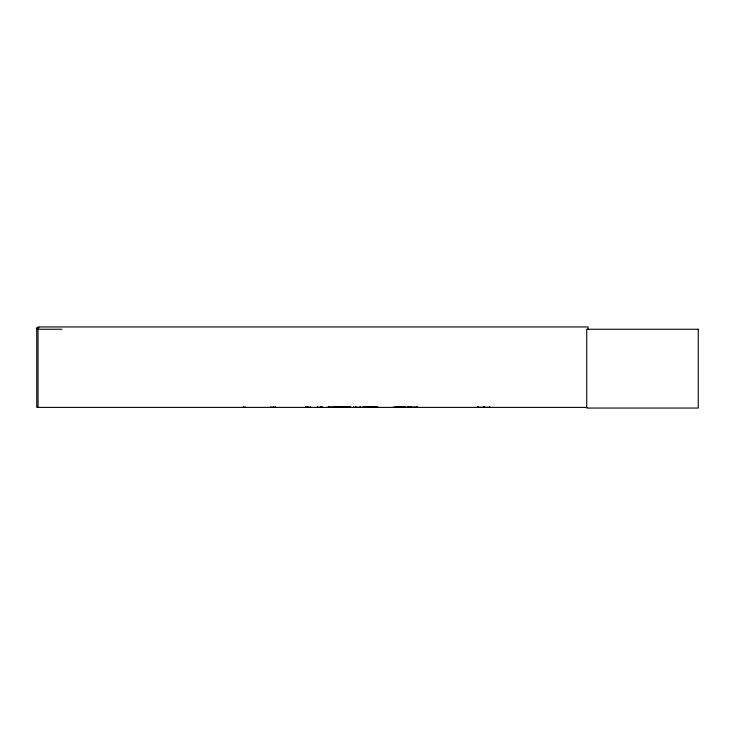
<?xml version="1.0" encoding="UTF-8"?>
<svg xmlns="http://www.w3.org/2000/svg" width="735" height="735" viewBox="0 0 735 735"><rect width="100%" height="100%" fill="white"/><g stroke="black" fill="none" stroke-linecap="round" stroke-linejoin="round"><path stroke-width="1.1" d="M393.859 407.291L417.315 407.309L417.315 406.74M350.356 407.309L350.43 406.795M322.16 407.309L322.233 406.795L322.307 407.392M243.055 407.365L243.561 406.795L243.717 407.392M273.833 407.291L273.852 406.795L274.017 407.392M347.774 407.291L347.802 406.795M343.236 407.309L343.208 406.574M343.594 407.309L343.668 406.795M316.932 407.309L322.233 407.227M335.794 407.309L335.867 406.795M273.411 407.309L273.769 407.309M39.047 327.773L36.75 327.773L36.75 407.392L586.879 407.392M36.75 329.252L61.96 329.252M334.6 406.878L349.318 406.878M362.915 406.878L377.634 406.878M334.572 407.089L349.346 407.071M362.888 407.089L377.661 407.089M307.643 407.328L307.166 407.309M350.43 407.227L328.426 407.309M360.729 407.365L353.563 407.309M362.906 407.346L377.652 407.346M402.128 406.574L402.357 407.392M337.944 407.328L337.962 406.74M346.883 407.309L346.81 406.795M333.249 407.309L333.175 406.795M360.325 407.309L360.26 406.795M409.533 407.291L409.478 406.74M398.737 407.309L398.701 406.795M402.265 407.328L402.348 406.74M337.411 407.291L337.301 406.74M588.028 329.252L588.028 326.946L38.045 326.946L38.045 407.392M489.822 406.74L489.822 407.392L477.713 407.309L477.713 406.74M489.538 406.74L489.538 407.392M484.117 406.574L484.117 407.392M483.832 406.574L483.832 407.392M483.713 406.574L483.713 407.392M483.419 406.574L483.419 407.392M478.007 406.74L478.007 407.392M417.186 406.74L417.186 407.392M416.139 406.74L416.139 407.392M414.173 406.74L414.173 407.392M411.609 406.574L411.609 407.392M411.481 406.574L411.481 407.392M411.242 406.74L411.242 407.392M411.196 406.574L411.196 407.392M411.076 406.574L411.076 407.392M410.433 406.574L410.433 407.392M410.029 406.574L410.029 407.392M409.891 406.574L409.891 407.392M408.467 406.574L408.467 407.392M408.054 406.574L408.054 407.392M407.833 406.74L407.833 407.392M407.603 406.74L407.603 407.392M405.49 406.74L405.49 407.392M405.371 406.74L405.371 407.392M404.719 406.74L404.719 407.392M404.323 406.74L404.323 407.392M403.772 406.574L403.772 407.392M403.359 406.574L403.359 407.392M401.898 406.574L401.898 407.392L401.788 406.795M401.723 406.574L401.723 407.392M401.485 406.574L401.485 407.392L401.328 406.74M401.255 406.74L401.255 407.392M400.345 406.574L400.354 407.392M399.978 406.574L400.024 407.392M399.647 406.574L399.647 407.392M398.673 406.74L398.673 407.392M397.653 406.74L397.653 407.392M396.018 406.74L396.018 407.392M395.779 406.74L395.779 407.392M393.905 406.74L393.905 407.392M360.187 406.74L360.187 407.392M355.85 406.574L355.85 407.392M355.611 406.574L355.611 407.392M353.425 406.74L353.425 407.392M350.494 406.74L350.494 407.392M349.226 406.574L349.235 407.392M348.307 406.574L348.307 407.392M348.078 406.574L348.078 407.392M347.885 406.74L347.958 407.392M346.736 406.74L346.736 407.392M343.732 406.74L343.732 407.392M343.043 406.574L343.043 407.392M341.913 406.74L341.913 407.392M339.689 406.574L339.689 407.392M339.313 406.574L339.313 407.392M338.412 406.74L338.412 407.392M338.339 406.74L338.339 407.392M337.879 406.795L337.76 407.392M337.227 406.74L337.227 407.392M335.95 406.574L335.95 407.392M334.811 406.574L334.811 407.392M334.645 406.574L334.645 407.392M333.102 406.74L333.102 407.392M331.117 406.74L331.117 407.392M329.574 406.574L329.574 407.392M329.399 406.574L329.399 407.392M328.269 406.74L328.269 407.392M321.177 406.574L321.177 407.392M321.011 406.574L321.011 407.392M317.483 406.74L317.483 407.392M310.28 406.409L310.28 407.392M307.983 406.409L307.983 407.392M305.65 406.574L305.65 407.392M275.285 406.574L275.285 407.392M273.181 406.409L273.181 407.392M270.875 406.409L270.875 407.392M244.985 406.574L244.994 407.392M698.25 329.252L586.732 329.252L586.732 408.054L698.25 408.054L698.25 329.252M307 407.392L307 406.74L306.927 407.392"/></g></svg>
